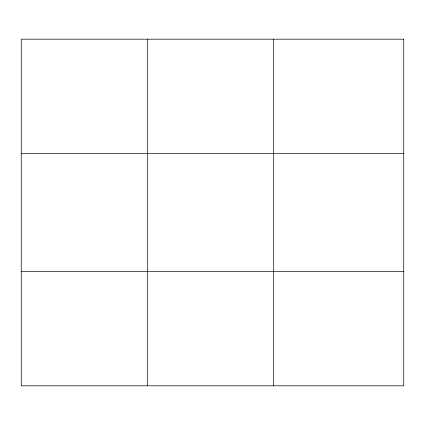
<?xml version="1.0" encoding="UTF-8"?>
<svg xmlns="http://www.w3.org/2000/svg" width="425" height="425" viewBox="0 0 425 425"><rect width="100%" height="100%" fill="white"/><g stroke="black" fill="none" stroke-linecap="round" stroke-linejoin="round"><path stroke-width="0.64" d="M147.475 385.815L147.475 39.185M273.7 385.815L273.7 39.185M21.25 153.574L403.75 153.574M21.25 271.426L403.75 271.426M403.75 39.185L403.75 385.815L21.25 385.815L21.25 39.185L403.75 39.185"/></g></svg>
